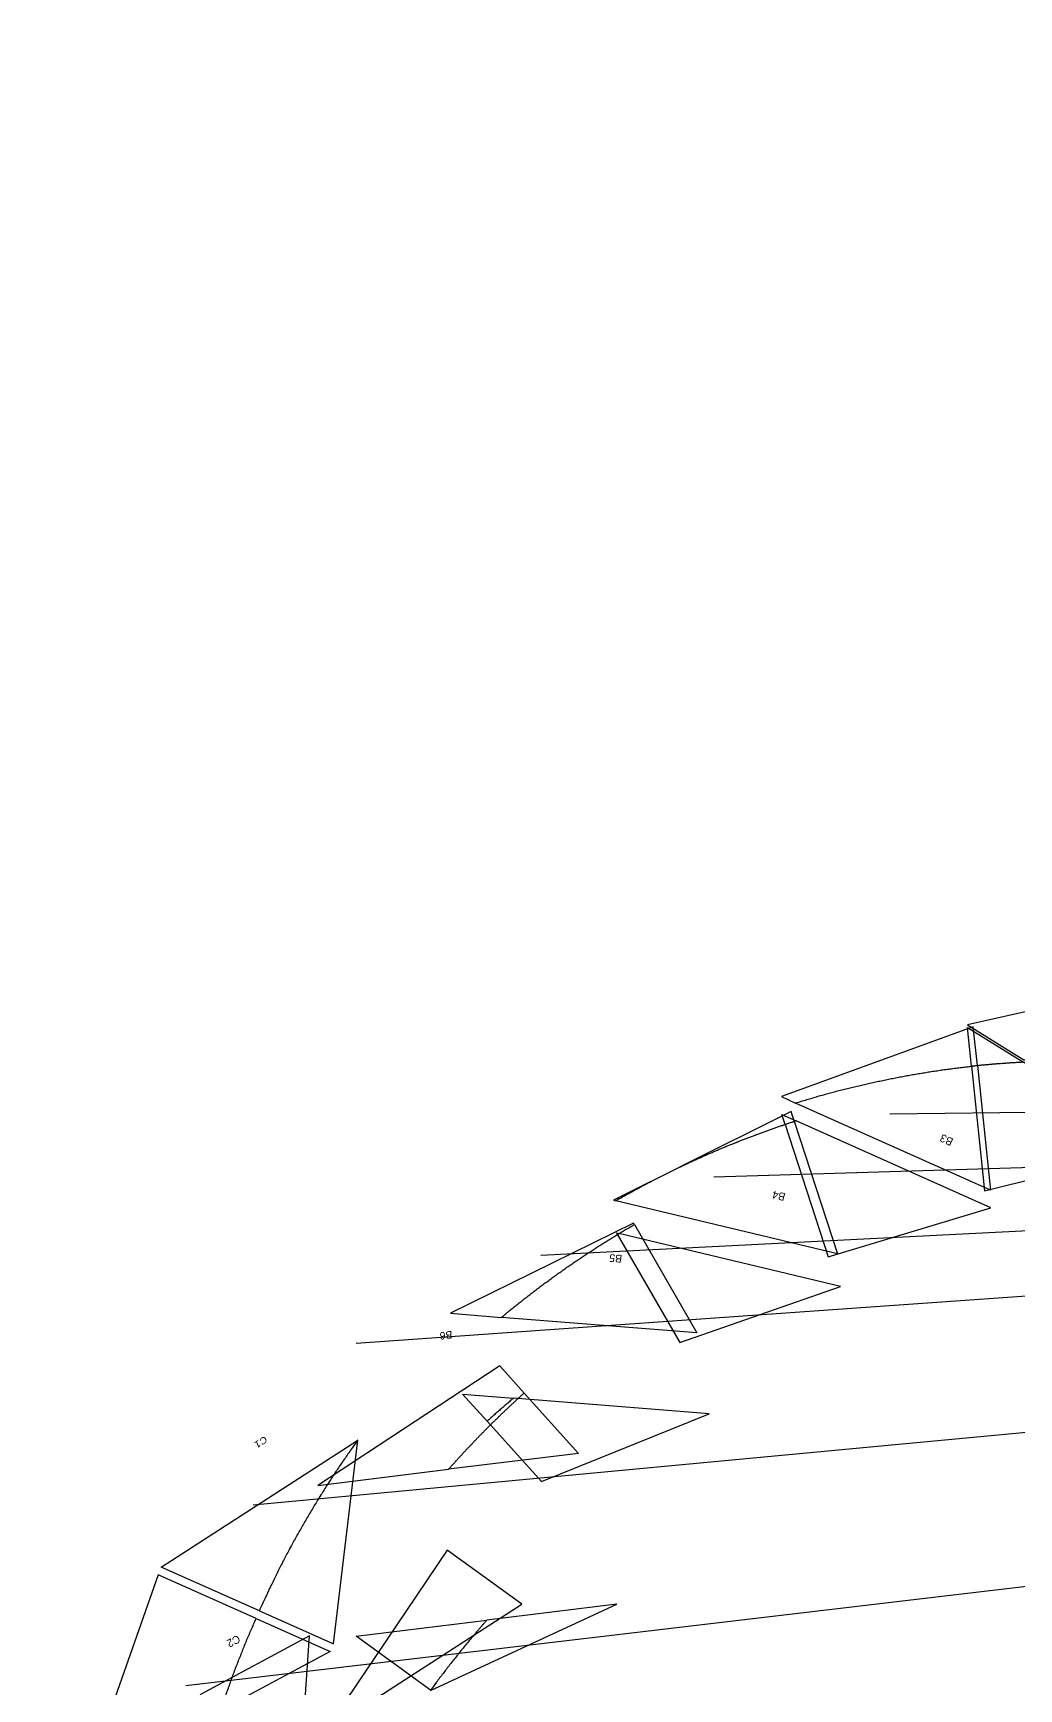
# Model space of a CAD drawing. Extents: x -8646 to 178477, y -34077 to 43180.
# Drawn here: x -8258 to -372, y 2362 to 15608 of the extents above; entities that cross this region are included whole.
import ezdxf

# ---------------------------------------------------------------- set-up
doc = ezdxf.new("R2010")
doc.units = 0
doc.header["$MEASUREMENT"] = 0
for name, color, linetype in [('08-connection.roosters', 7, 'CONTINUOUS'), ('08-text.roosters', 7, 'CONTINUOUS'), ('81_ROOSTERS_PLINE', 5, 'CONTINUOUS')]:
    doc.layers.add(name, color=color, linetype=linetype)

msp = doc.modelspace()

# ---------------------------------------------------------------- linework, layer by layer
at = {"layer": '08-connection.roosters'}
for p, q in [((-7037, 2388, 660), (174527, 23858)), ((-6498, 3834, 707), (174527, 20858)), ((-5673, 5127, 678), (174527, 17858)), ((-4196, 5833, 618), (174527, 14858)), ((-2813, 6458, 608), (174527, 11858)), ((-1404, 6963, 580), (174527, 8858))]:
    msp.add_line(p, q, dxfattribs=at)
at = {"layer": '81_ROOSTERS_PLINE', "extrusion": (-0.050592, 0.181894, -0.982016)}
msp.add_lwpolyline([(-2770, 6997), (-3025, 7655), (-1302, 7742), (-1661, 7345), (-1672, 7343), (-1683, 7340), (-1695, 7337), (-1706, 7335), (-1717, 7332), (-1729, 7329), (-1740, 7327), (-1751, 7324), (-1763, 7321), (-1774, 7318), (-1785, 7316), (-1796, 7313), (-1808, 7310), (-1819, 7307), (-1830, 7304), (-1842, 7301), (-1853, 7299), (-1864, 7296), (-1875, 7293), (-1887, 7290), (-1898, 7287), (-1909, 7284), (-1920, 7281), (-1932, 7278), (-1943, 7275), (-1954, 7272), (-1965, 7269), (-1976, 7265), (-1988, 7262), (-1999, 7259), (-2010, 7256), (-2021, 7253), (-2033, 7250), (-2045, 7246), (-2057, 7243), (-2069, 7239), (-2081, 7236), (-2092, 7232), (-2104, 7229), (-2116, 7225), (-2128, 7222), (-2140, 7218), (-2152, 7215), (-2164, 7211), (-2175, 7207), (-2187, 7204), (-2199, 7200), (-2211, 7197), (-2223, 7193), (-2234, 7189), (-2246, 7185), (-2258, 7182), (-2270, 7178), (-2282, 7174), (-2293, 7170), (-2305, 7166), (-2317, 7163), (-2329, 7159), (-2340, 7155), (-2352, 7151), (-2364, 7147), (-2375, 7143), (-2387, 7139), (-2399, 7135), (-2411, 7131), (-2422, 7127), (-2434, 7123), (-2446, 7119), (-2457, 7115), (-2469, 7111), (-2481, 7107), (-2492, 7102), (-2504, 7098), (-2516, 7094), (-2527, 7090), (-2539, 7086), (-2550, 7081), (-2562, 7077), (-2574, 7073), (-2585, 7069), (-2597, 7064), (-2608, 7060), (-2620, 7056), (-2632, 7051), (-2643, 7047), (-2655, 7042), (-2666, 7038), (-2678, 7034), (-2689, 7029), (-2701, 7025), (-2712, 7020), (-2724, 7016), (-2735, 7011), (-2747, 7006), (-2758, 7002), (-2770, 6997)], dxfattribs=at)
at = {"layer": '81_ROOSTERS_PLINE', "extrusion": (-0.102744, 0.184204, -0.977503)}
for points in [[(-2966, 6916), (-3088, 7210), (-1475, 7475), (-1549, 7373), (-1560, 7371), (-1572, 7368), (-1583, 7366), (-1595, 7363), (-1606, 7361), (-1617, 7358), (-1629, 7355), (-1640, 7353), (-1651, 7350), (-1663, 7348), (-1674, 7345), (-1685, 7342), (-1697, 7340), (-1708, 7337), (-1719, 7334), (-1731, 7332), (-1742, 7329), (-1753, 7326), (-1765, 7323), (-1776, 7321), (-1787, 7318), (-1799, 7315), (-1810, 7312), (-1821, 7309), (-1832, 7306), (-1844, 7303), (-1855, 7301), (-1866, 7298), (-1878, 7295), (-1889, 7292), (-1900, 7289), (-1911, 7286), (-1923, 7283), (-1934, 7280), (-1945, 7277), (-1956, 7273), (-1967, 7270), (-1979, 7267), (-1990, 7264), (-2001, 7261), (-2012, 7258), (-2024, 7255), (-2035, 7251), (-2046, 7248), (-2057, 7245), (-2068, 7242), (-2080, 7238), (-2091, 7235), (-2102, 7232), (-2113, 7229), (-2124, 7225), (-2135, 7222), (-2146, 7218), (-2158, 7215), (-2169, 7212), (-2180, 7208), (-2191, 7205), (-2202, 7201), (-2213, 7198), (-2224, 7194), (-2235, 7191), (-2247, 7187), (-2258, 7184), (-2269, 7180), (-2280, 7177), (-2291, 7173), (-2302, 7169), (-2313, 7166), (-2324, 7162), (-2335, 7158), (-2346, 7155), (-2357, 7151), (-2368, 7147), (-2379, 7144), (-2390, 7140), (-2401, 7136), (-2412, 7132), (-2423, 7128), (-2434, 7125), (-2445, 7121), (-2456, 7117), (-2467, 7113), (-2478, 7109), (-2489, 7105), (-2500, 7101), (-2511, 7097), (-2522, 7093), (-2533, 7089), (-2544, 7085), (-2555, 7081), (-2566, 7077), (-2577, 7073), (-2588, 7069), (-2599, 7065), (-2610, 7061), (-2620, 7057), (-2631, 7053), (-2642, 7049), (-2653, 7044), (-2664, 7040), (-2675, 7036), (-2686, 7032), (-2697, 7028), (-2707, 7023), (-2718, 7019), (-2729, 7015), (-2740, 7010), (-2751, 7006), (-2761, 7002), (-2772, 6997), (-2783, 6993), (-2794, 6989), (-2805, 6984), (-2815, 6980), (-2826, 6975), (-2837, 6971), (-2848, 6966), (-2858, 6962), (-2869, 6957), (-2880, 6953), (-2891, 6948), (-2901, 6944), (-2912, 6939), (-2923, 6935), (-2933, 6930), (-2944, 6925), (-2955, 6921), (-2966, 6916)], [(-1549, 7373), (-1560, 7371), (-1572, 7368), (-1583, 7366), (-1595, 7363), (-1606, 7361), (-1617, 7358), (-1629, 7355), (-1640, 7353), (-1651, 7350), (-1663, 7348), (-1674, 7345), (-1685, 7342), (-1697, 7340), (-1708, 7337), (-1719, 7334), (-1731, 7332), (-1742, 7329), (-1753, 7326), (-1765, 7323), (-1776, 7321), (-1787, 7318), (-1799, 7315), (-1810, 7312), (-1821, 7309), (-1832, 7306), (-1844, 7303), (-1855, 7301), (-1866, 7298), (-1878, 7295), (-1889, 7292), (-1900, 7289), (-1911, 7286), (-1923, 7283), (-1934, 7280), (-1945, 7277), (-1956, 7273), (-1967, 7270), (-1979, 7267), (-1990, 7264), (-2001, 7261), (-2012, 7258), (-2024, 7255), (-2035, 7251), (-2046, 7248), (-2057, 7245), (-2068, 7242), (-2080, 7238), (-2091, 7235), (-2102, 7232), (-2113, 7229), (-2124, 7225), (-2135, 7222), (-2146, 7218), (-2158, 7215), (-2169, 7212), (-2180, 7208), (-2191, 7205), (-2202, 7201), (-2213, 7198), (-2224, 7194), (-2235, 7191), (-2247, 7187), (-2258, 7184), (-2269, 7180), (-2280, 7177), (-2291, 7173), (-2302, 7169), (-2313, 7166), (-2324, 7162), (-2335, 7158), (-2346, 7155), (-2357, 7151), (-2368, 7147), (-2379, 7144), (-2390, 7140), (-2401, 7136), (-2412, 7132), (-2423, 7128), (-2434, 7125), (-2445, 7121), (-2456, 7117), (-2467, 7113), (-2478, 7109), (-2489, 7105), (-2500, 7101), (-2511, 7097), (-2522, 7093), (-2533, 7089), (-2544, 7085), (-2555, 7081), (-2566, 7077), (-2577, 7073), (-2588, 7069), (-2599, 7065), (-2610, 7061), (-2620, 7057), (-2631, 7053), (-2642, 7049), (-2653, 7044), (-2664, 7040), (-2675, 7036), (-2686, 7032), (-2697, 7028), (-2707, 7023), (-2718, 7019), (-2729, 7015), (-2740, 7010), (-2751, 7006), (-2761, 7002), (-2772, 6997), (-2783, 6993), (-2794, 6989), (-2805, 6984), (-2815, 6980), (-2826, 6975), (-2837, 6971), (-2848, 6966), (-2858, 6962), (-2869, 6957), (-2880, 6953), (-2891, 6948), (-2901, 6944), (-2912, 6939), (-2923, 6935), (-2933, 6930), (-2944, 6925), (-2955, 6921), (-2966, 6916), (-2572, 5974), (-1549, 7373)]]:
    msp.add_lwpolyline(points, dxfattribs=at)
at = {"layer": '81_ROOSTERS_PLINE', "color": 5, "extrusion": (0.044759, -0.190913, 0.980586)}
msp.add_lwpolyline([(945, 7465), (984, 7782), (1358, 7400), (1351, 7401), (1345, 7403), (1339, 7404), (1332, 7405), (1326, 7406), (1319, 7407), (1313, 7408), (1306, 7410), (1300, 7411), (1293, 7412), (1287, 7413), (1281, 7414), (1274, 7415), (1268, 7416), (1261, 7418), (1255, 7419), (1248, 7420), (1242, 7421), (1236, 7422), (1229, 7423), (1223, 7424), (1216, 7425), (1210, 7426), (1203, 7427), (1197, 7428), (1190, 7429), (1184, 7430), (1177, 7432), (1171, 7433), (1165, 7434), (1158, 7435), (1152, 7436), (1145, 7437), (1139, 7438), (1132, 7439), (1126, 7440), (1119, 7441), (1113, 7442), (1106, 7443), (1100, 7444), (1094, 7445), (1087, 7446), (1081, 7446), (1074, 7447), (1068, 7448), (1061, 7449), (1055, 7450), (1048, 7451), (1042, 7452), (1035, 7453), (1029, 7454), (1022, 7455), (1016, 7456), (1009, 7457), (1003, 7458), (996, 7458), (990, 7459), (984, 7460), (977, 7461), (971, 7462), (964, 7463), (958, 7464), (951, 7464), (945, 7465)], dxfattribs=at)
at = {"layer": '81_ROOSTERS_PLINE', "color": 5, "extrusion": (-0.044759, 0.190913, -0.980586)}
msp.add_lwpolyline([(-1358, 7400), (-1351, 7401), (-1345, 7403), (-1339, 7404), (-1332, 7405), (-1326, 7406), (-1319, 7407), (-1313, 7408), (-1306, 7410), (-1300, 7411), (-1293, 7412), (-1287, 7413), (-1281, 7414), (-1274, 7415), (-1268, 7416), (-1261, 7418), (-1255, 7419), (-1248, 7420), (-1242, 7421), (-1236, 7422), (-1229, 7423), (-1223, 7424), (-1216, 7425), (-1210, 7426), (-1203, 7427), (-1197, 7428), (-1190, 7429), (-1184, 7430), (-1177, 7432), (-1171, 7433), (-1165, 7434), (-1158, 7435), (-1152, 7436), (-1145, 7437), (-1139, 7438), (-1132, 7439), (-1126, 7440), (-1119, 7441), (-1113, 7442), (-1106, 7443), (-1100, 7444), (-1094, 7445), (-1087, 7446), (-1081, 7446), (-1074, 7447), (-1068, 7448), (-1061, 7449), (-1055, 7450), (-1048, 7451), (-1042, 7452), (-1035, 7453), (-1029, 7454), (-1022, 7455), (-1016, 7456), (-1009, 7457), (-1003, 7458), (-996, 7458), (-990, 7459), (-984, 7460), (-977, 7461), (-971, 7462), (-964, 7463), (-958, 7464), (-951, 7464), (-945, 7465), (-819, 6452), (-2266, 6473), (-1358, 7400)], dxfattribs=at)
at = {"layer": '81_ROOSTERS_PLINE', "extrusion": (-0.134686, 0.224757, -0.965062)}
for points in [[(-713, 7453), (-721, 7452), (-728, 7451), (-736, 7451), (-744, 7450), (-751, 7449), (-759, 7448), (-767, 7447), (-774, 7447), (-782, 7446), (-790, 7445), (-797, 7444), (-805, 7443), (-813, 7442), (-820, 7442), (-828, 7441), (-836, 7440), (-844, 7439), (-851, 7438), (-859, 7437), (-867, 7436), (-874, 7435), (-882, 7434), (-890, 7433), (-897, 7432), (-905, 7431), (-913, 7430), (-920, 7430), (-928, 7429), (-936, 7428), (-943, 7427), (-951, 7426), (-959, 7425), (-966, 7424), (-974, 7422), (-982, 7421), (-989, 7420), (-997, 7419), (-1005, 7418), (-1012, 7417), (-1020, 7416), (-1028, 7415), (-1035, 7414), (-1043, 7413), (-1051, 7412), (-1058, 7411), (-1066, 7410), (-1073, 7408), (-1081, 7407), (-1089, 7406), (-1096, 7405), (-1104, 7404), (-1112, 7403), (-1119, 7401), (-1127, 7400), (-1135, 7399), (-1142, 7398), (-1150, 7397), (-1157, 7395), (-1165, 7394), (-1173, 7393), (-1180, 7392), (-1188, 7390), (-1195, 7389), (-1203, 7388), (-1211, 7387), (-1218, 7385), (-1226, 7384), (-1234, 7383), (-1241, 7381), (-1249, 7380), (-1256, 7379), (-1264, 7377), (-1272, 7376), (-1279, 7375), (-1287, 7373), (-1295, 7372), (-1302, 7371), (-1310, 7369), (-1317, 7368), (-1325, 7366), (-1333, 7365), (-1340, 7364), (-1348, 7362), (-1355, 7361), (-1363, 7359), (-1371, 7358), (-1378, 7356), (-1386, 7355), (-1393, 7353), (-1401, 7352), (-1408, 7350), (-1416, 7349), (-1424, 7347), (-1431, 7346), (-1439, 7344), (-1446, 7343), (-1454, 7341), (-1462, 7340), (-1469, 7338), (-1477, 7337), (-1484, 7335), (-1492, 7334), (-1499, 7332), (-1507, 7330), (-1515, 7329), (-1522, 7327), (-1530, 7326), (-1537, 7324), (-1545, 7322), (-1552, 7321), (-1560, 7319), (-1567, 7317), (-1575, 7316), (-1583, 7314), (-1590, 7312), (-1598, 7311), (-1605, 7309), (-1613, 7307), (-1620, 7305), (-1628, 7304), (-1635, 7302), (-1643, 7300), (-1650, 7299), (-1658, 7297), (-1665, 7295), (-1673, 7293), (-1681, 7291), (-1688, 7290), (-1439, 6165), (-136, 7487), (-140, 7487), (-150, 7486), (-160, 7486), (-169, 7486), (-179, 7486), (-188, 7485), (-198, 7485), (-207, 7485), (-217, 7485), (-226, 7484), (-236, 7484), (-245, 7484), (-255, 7483), (-265, 7483), (-274, 7483), (-284, 7482), (-293, 7482), (-303, 7482), (-312, 7481), (-322, 7481), (-331, 7480), (-341, 7480), (-350, 7479), (-360, 7479), (-369, 7479), (-379, 7478), (-388, 7478), (-398, 7477), (-408, 7477), (-417, 7476), (-427, 7475), (-436, 7475), (-446, 7474), (-455, 7474), (-713, 7453)], [(-1688, 7290), (-1706, 7373), (-713, 7453), (-721, 7452), (-728, 7451), (-736, 7451), (-744, 7450), (-751, 7449), (-759, 7448), (-767, 7447), (-774, 7447), (-782, 7446), (-790, 7445), (-797, 7444), (-805, 7443), (-813, 7442), (-820, 7442), (-828, 7441), (-836, 7440), (-844, 7439), (-851, 7438), (-859, 7437), (-867, 7436), (-874, 7435), (-882, 7434), (-890, 7433), (-897, 7432), (-905, 7431), (-913, 7430), (-920, 7430), (-928, 7429), (-936, 7428), (-943, 7427), (-951, 7426), (-959, 7425), (-966, 7424), (-974, 7422), (-982, 7421), (-989, 7420), (-997, 7419), (-1005, 7418), (-1012, 7417), (-1020, 7416), (-1028, 7415), (-1035, 7414), (-1043, 7413), (-1051, 7412), (-1058, 7411), (-1066, 7410), (-1073, 7408), (-1081, 7407), (-1089, 7406), (-1096, 7405), (-1104, 7404), (-1112, 7403), (-1119, 7401), (-1127, 7400), (-1135, 7399), (-1142, 7398), (-1150, 7397), (-1157, 7395), (-1165, 7394), (-1173, 7393), (-1180, 7392), (-1188, 7390), (-1195, 7389), (-1203, 7388), (-1211, 7387), (-1218, 7385), (-1226, 7384), (-1234, 7383), (-1241, 7381), (-1249, 7380), (-1256, 7379), (-1264, 7377), (-1272, 7376), (-1279, 7375), (-1287, 7373), (-1295, 7372), (-1302, 7371), (-1310, 7369), (-1317, 7368), (-1325, 7366), (-1333, 7365), (-1340, 7364), (-1348, 7362), (-1355, 7361), (-1363, 7359), (-1371, 7358), (-1378, 7356), (-1386, 7355), (-1393, 7353), (-1401, 7352), (-1408, 7350), (-1416, 7349), (-1424, 7347), (-1431, 7346), (-1439, 7344), (-1446, 7343), (-1454, 7341), (-1462, 7340), (-1469, 7338), (-1477, 7337), (-1484, 7335), (-1492, 7334), (-1499, 7332), (-1507, 7330), (-1515, 7329), (-1522, 7327), (-1530, 7326), (-1537, 7324), (-1545, 7322), (-1552, 7321), (-1560, 7319), (-1567, 7317), (-1575, 7316), (-1583, 7314), (-1590, 7312), (-1598, 7311), (-1605, 7309), (-1613, 7307), (-1620, 7305), (-1628, 7304), (-1635, 7302), (-1643, 7300), (-1650, 7299), (-1658, 7297), (-1665, 7295), (-1673, 7293), (-1681, 7291), (-1688, 7290)], [(-455, 7474), (-123, 7500), (-136, 7487), (-140, 7487), (-150, 7486), (-160, 7486), (-169, 7486), (-179, 7486), (-188, 7485), (-198, 7485), (-207, 7485), (-217, 7485), (-226, 7484), (-236, 7484), (-245, 7484), (-255, 7483), (-265, 7483), (-274, 7483), (-284, 7482), (-293, 7482), (-303, 7482), (-312, 7481), (-322, 7481), (-331, 7480), (-341, 7480), (-350, 7479), (-360, 7479), (-369, 7479), (-379, 7478), (-388, 7478), (-398, 7477), (-408, 7477), (-417, 7476), (-427, 7475), (-436, 7475), (-446, 7474), (-455, 7474)]]:
    msp.add_lwpolyline(points, dxfattribs=at)
at = {"layer": '81_ROOSTERS_PLINE', "color": 5, "extrusion": (-0.073522, 0.245089, -0.966709)}
msp.add_lwpolyline([(171, 7480), (173, 7566), (79, 7482), (91, 7482), (102, 7482), (114, 7481), (125, 7481), (137, 7481), (148, 7481), (160, 7481), (171, 7480)], dxfattribs=at)
at = {"layer": '81_ROOSTERS_PLINE', "color": 5, "extrusion": (0.073522, -0.245089, 0.966709)}
msp.add_lwpolyline([(-79, 7482), (-91, 7482), (-102, 7482), (-114, 7481), (-125, 7481), (-137, 7481), (-148, 7481), (-160, 7481), (-171, 7480), (-146, 6329), (1214, 6329), (-79, 7482)], dxfattribs=at)
at = {"layer": '81_ROOSTERS_PLINE', "extrusion": (-0.189618, 0.266826, -0.944907)}
msp.add_lwpolyline([(-710, 7356), (-711, 7370), (901, 7645), (587, 7367), (577, 7368), (567, 7369), (557, 7370), (547, 7370), (537, 7371), (527, 7372), (517, 7373), (506, 7373), (496, 7374), (486, 7375), (476, 7375), (466, 7376), (456, 7377), (446, 7377), (436, 7378), (425, 7379), (415, 7379), (405, 7380), (395, 7380), (385, 7381), (375, 7381), (365, 7382), (354, 7383), (344, 7383), (334, 7383), (324, 7384), (314, 7384), (304, 7385), (294, 7385), (284, 7386), (273, 7386), (263, 7386), (253, 7387), (243, 7387), (233, 7388), (223, 7388), (213, 7388), (202, 7388), (192, 7389), (182, 7389), (172, 7389), (162, 7389), (152, 7390), (142, 7390), (131, 7390), (121, 7390), (111, 7390), (101, 7391), (91, 7391), (81, 7391), (70, 7391), (60, 7391), (50, 7391), (40, 7391), (30, 7391), (20, 7391), (10, 7391), (-1, 7391), (-11, 7391), (-21, 7391), (-31, 7391), (-41, 7391), (-51, 7391), (-61, 7391), (-72, 7391), (-82, 7391), (-92, 7391), (-102, 7391), (-112, 7390), (-122, 7390), (-132, 7390), (-143, 7390), (-153, 7390), (-163, 7389), (-173, 7389), (-183, 7389), (-193, 7389), (-203, 7388), (-214, 7388), (-224, 7388), (-234, 7387), (-244, 7387), (-254, 7387), (-264, 7386), (-274, 7386), (-285, 7386), (-295, 7385), (-305, 7385), (-315, 7384), (-325, 7384), (-335, 7383), (-345, 7383), (-356, 7382), (-366, 7382), (-376, 7381), (-386, 7381), (-396, 7380), (-406, 7380), (-416, 7379), (-427, 7379), (-437, 7378), (-447, 7377), (-457, 7377), (-467, 7376), (-477, 7375), (-487, 7375), (-497, 7374), (-508, 7373), (-518, 7373), (-528, 7372), (-538, 7371), (-548, 7370), (-558, 7369), (-568, 7369), (-578, 7368), (-588, 7367), (-599, 7366), (-609, 7365), (-619, 7364), (-629, 7364), (-639, 7363), (-649, 7362), (-659, 7361), (-669, 7360), (-679, 7359), (-690, 7358), (-700, 7357), (-710, 7356)], dxfattribs=at)
at = {"layer": '81_ROOSTERS_PLINE', "extrusion": (0.189618, -0.266826, 0.944907)}
msp.add_lwpolyline([(-587, 7367), (-577, 7368), (-567, 7369), (-557, 7370), (-547, 7370), (-537, 7371), (-527, 7372), (-517, 7373), (-506, 7373), (-496, 7374), (-486, 7375), (-476, 7375), (-466, 7376), (-456, 7377), (-446, 7377), (-436, 7378), (-425, 7379), (-415, 7379), (-405, 7380), (-395, 7380), (-385, 7381), (-375, 7381), (-365, 7382), (-354, 7383), (-344, 7383), (-334, 7383), (-324, 7384), (-314, 7384), (-304, 7385), (-294, 7385), (-284, 7386), (-273, 7386), (-263, 7386), (-253, 7387), (-243, 7387), (-233, 7388), (-223, 7388), (-213, 7388), (-202, 7388), (-192, 7389), (-182, 7389), (-172, 7389), (-162, 7389), (-152, 7390), (-142, 7390), (-131, 7390), (-121, 7390), (-111, 7390), (-101, 7391), (-91, 7391), (-81, 7391), (-70, 7391), (-60, 7391), (-50, 7391), (-40, 7391), (-30, 7391), (-20, 7391), (-10, 7391), (1, 7391), (11, 7391), (21, 7391), (31, 7391), (41, 7391), (51, 7391), (61, 7391), (72, 7391), (82, 7391), (92, 7391), (102, 7391), (112, 7390), (122, 7390), (132, 7390), (143, 7390), (153, 7390), (163, 7389), (173, 7389), (183, 7389), (193, 7389), (203, 7388), (214, 7388), (224, 7388), (234, 7387), (244, 7387), (254, 7387), (264, 7386), (274, 7386), (285, 7386), (295, 7385), (305, 7385), (315, 7384), (325, 7384), (335, 7383), (345, 7383), (356, 7382), (366, 7382), (376, 7381), (386, 7381), (396, 7380), (406, 7380), (416, 7379), (427, 7379), (437, 7378), (447, 7377), (457, 7377), (467, 7376), (477, 7375), (487, 7375), (497, 7374), (508, 7373), (518, 7373), (528, 7372), (538, 7371), (548, 7370), (558, 7369), (568, 7369), (578, 7368), (588, 7367), (599, 7366), (609, 7365), (619, 7364), (629, 7364), (639, 7363), (649, 7362), (659, 7361), (669, 7360), (679, 7359), (690, 7358), (700, 7357), (710, 7356), (615, 6301), (-587, 7367)], dxfattribs=at)
at = {"layer": '81_ROOSTERS_PLINE', "color": 5, "extrusion": (0.109453, -0.312576, 0.943566)}
for points in [[(-1401, 7257), (-1403, 7270), (-1387, 7259), (-1394, 7258), (-1401, 7257)], [(-1387, 7259), (-1394, 7258), (-1401, 7257), (-1215, 6214), (146, 6214), (-1387, 7259)]]:
    msp.add_lwpolyline(points, dxfattribs=at)
at = {"layer": '81_ROOSTERS_PLINE', "extrusion": (-0.275567, 0.336647, -0.900406)}
msp.add_lwpolyline([(356, 7110), (369, 7434), (2101, 7635), (1210, 7011), (1204, 7012), (1197, 7013), (1190, 7014), (1184, 7015), (1177, 7017), (1171, 7018), (1164, 7019), (1157, 7020), (1151, 7021), (1144, 7022), (1137, 7023), (1131, 7025), (1124, 7026), (1118, 7027), (1111, 7028), (1104, 7029), (1098, 7030), (1091, 7031), (1084, 7032), (1078, 7033), (1071, 7034), (1064, 7035), (1058, 7036), (1051, 7037), (1045, 7038), (1038, 7040), (1031, 7041), (1025, 7042), (1018, 7043), (1011, 7044), (1005, 7045), (998, 7046), (991, 7047), (985, 7048), (978, 7048), (971, 7049), (965, 7050), (958, 7051), (951, 7052), (945, 7053), (938, 7054), (931, 7055), (925, 7056), (918, 7057), (911, 7058), (905, 7059), (898, 7060), (891, 7061), (885, 7061), (878, 7062), (871, 7063), (865, 7064), (858, 7065), (851, 7066), (845, 7067), (838, 7067), (831, 7068), (825, 7069), (818, 7070), (811, 7071), (805, 7071), (798, 7072), (791, 7073), (785, 7074), (778, 7075), (771, 7075), (765, 7076), (758, 7077), (751, 7078), (744, 7078), (738, 7079), (731, 7080), (724, 7080), (718, 7081), (711, 7082), (704, 7083), (698, 7083), (691, 7084), (684, 7085), (678, 7085), (671, 7086), (664, 7087), (658, 7087), (651, 7088), (644, 7089), (637, 7089), (631, 7090), (624, 7090), (617, 7091), (611, 7092), (604, 7092), (597, 7093), (591, 7093), (584, 7094), (577, 7095), (570, 7095), (564, 7096), (557, 7096), (550, 7097), (544, 7097), (537, 7098), (530, 7098), (524, 7099), (517, 7100), (510, 7100), (503, 7101), (497, 7101), (490, 7102), (483, 7102), (477, 7102), (470, 7103), (463, 7103), (456, 7104), (450, 7104), (443, 7105), (436, 7105), (430, 7106), (423, 7106), (416, 7106), (409, 7107), (403, 7107), (396, 7108), (389, 7108), (383, 7108), (376, 7109), (369, 7109), (362, 7110), (356, 7110)], dxfattribs=at)
at = {"layer": '81_ROOSTERS_PLINE', "color": 5, "extrusion": (0.16404, -0.429148, 0.888213)}
msp.add_lwpolyline([(-2714, 6595), (-2819, 6902), (-2449, 6704), (-2457, 6700), (-2466, 6697), (-2474, 6694), (-2482, 6691), (-2491, 6687), (-2499, 6684), (-2507, 6681), (-2516, 6678), (-2524, 6674), (-2532, 6671), (-2540, 6668), (-2549, 6664), (-2557, 6661), (-2565, 6658), (-2574, 6654), (-2582, 6651), (-2590, 6647), (-2598, 6644), (-2607, 6641), (-2615, 6637), (-2623, 6634), (-2631, 6630), (-2640, 6627), (-2648, 6623), (-2656, 6620), (-2664, 6616), (-2673, 6613), (-2681, 6609), (-2689, 6606), (-2697, 6602), (-2705, 6599), (-2714, 6595)], dxfattribs=at)
at = {"layer": '81_ROOSTERS_PLINE', "color": 5, "extrusion": (-0.16404, 0.429148, -0.888213)}
msp.add_lwpolyline([(2449, 6704), (2457, 6700), (2466, 6697), (2474, 6694), (2482, 6691), (2491, 6687), (2499, 6684), (2507, 6681), (2516, 6678), (2524, 6674), (2532, 6671), (2540, 6668), (2549, 6664), (2557, 6661), (2565, 6658), (2574, 6654), (2582, 6651), (2590, 6647), (2598, 6644), (2607, 6641), (2615, 6637), (2623, 6634), (2631, 6630), (2640, 6627), (2648, 6623), (2656, 6620), (2664, 6616), (2673, 6613), (2681, 6609), (2689, 6606), (2697, 6602), (2705, 6599), (2714, 6595), (2480, 5913), (1032, 5944), (2449, 6704)], dxfattribs=at)
at = {"layer": '81_ROOSTERS_PLINE', "extrusion": (0.275567, -0.336647, 0.900406)}
msp.add_lwpolyline([(-1210, 7011), (-1204, 7012), (-1197, 7013), (-1190, 7014), (-1184, 7015), (-1177, 7017), (-1171, 7018), (-1164, 7019), (-1157, 7020), (-1151, 7021), (-1144, 7022), (-1137, 7023), (-1131, 7025), (-1124, 7026), (-1118, 7027), (-1111, 7028), (-1104, 7029), (-1098, 7030), (-1091, 7031), (-1084, 7032), (-1078, 7033), (-1071, 7034), (-1064, 7035), (-1058, 7036), (-1051, 7037), (-1045, 7038), (-1038, 7040), (-1031, 7041), (-1025, 7042), (-1018, 7043), (-1011, 7044), (-1005, 7045), (-998, 7046), (-991, 7047), (-985, 7048), (-978, 7048), (-971, 7049), (-965, 7050), (-958, 7051), (-951, 7052), (-945, 7053), (-938, 7054), (-931, 7055), (-925, 7056), (-918, 7057), (-911, 7058), (-905, 7059), (-898, 7060), (-891, 7061), (-885, 7061), (-878, 7062), (-871, 7063), (-865, 7064), (-858, 7065), (-851, 7066), (-845, 7067), (-838, 7067), (-831, 7068), (-825, 7069), (-818, 7070), (-811, 7071), (-805, 7071), (-798, 7072), (-791, 7073), (-785, 7074), (-778, 7075), (-771, 7075), (-765, 7076), (-758, 7077), (-751, 7078), (-744, 7078), (-738, 7079), (-731, 7080), (-724, 7080), (-718, 7081), (-711, 7082), (-704, 7083), (-698, 7083), (-691, 7084), (-684, 7085), (-678, 7085), (-671, 7086), (-664, 7087), (-658, 7087), (-651, 7088), (-644, 7089), (-637, 7089), (-631, 7090), (-624, 7090), (-617, 7091), (-611, 7092), (-604, 7092), (-597, 7093), (-591, 7093), (-584, 7094), (-577, 7095), (-570, 7095), (-564, 7096), (-557, 7096), (-550, 7097), (-544, 7097), (-537, 7098), (-530, 7098), (-524, 7099), (-517, 7100), (-510, 7100), (-503, 7101), (-497, 7101), (-490, 7102), (-483, 7102), (-477, 7102), (-470, 7103), (-463, 7103), (-456, 7104), (-450, 7104), (-443, 7105), (-436, 7105), (-430, 7106), (-423, 7106), (-416, 7106), (-409, 7107), (-403, 7107), (-396, 7108), (-389, 7108), (-383, 7108), (-376, 7109), (-369, 7109), (-362, 7110), (-356, 7110), (-325, 6390), (-1210, 7011)], dxfattribs=at)
at = {"layer": '81_ROOSTERS_PLINE', "color": 5, "extrusion": (0.27277, -0.554408, 0.786275)}
for points in [[(-2867, 5922), (-2872, 5919), (-2877, 5916), (-2883, 5914), (-2888, 5911), (-2893, 5908), (-2898, 5905), (-2904, 5902), (-2909, 5900), (-2914, 5897), (-2919, 5894), (-2925, 5891), (-2930, 5889), (-2935, 5886), (-2940, 5883), (-2945, 5880), (-2951, 5877), (-2956, 5874), (-2961, 5872), (-2971, 5866), (-2982, 5860), (-2992, 5855), (-3003, 5849), (-3013, 5843), (-3023, 5837), (-3034, 5832), (-3044, 5826), (-3054, 5820), (-3065, 5814), (-3075, 5808), (-3085, 5802), (-3096, 5797), (-3106, 5791), (-3116, 5785), (-3127, 5779), (-3137, 5773), (-3147, 5767), (-3157, 5761), (-3168, 5755), (-3178, 5749), (-3188, 5743), (-3198, 5737), (-3208, 5731), (-3218, 5725), (-3229, 5718), (-3239, 5712), (-3249, 5706), (-3259, 5700), (-3269, 5694), (-3279, 5688), (-3289, 5681), (-3299, 5675), (-3310, 5669), (-3320, 5663), (-3330, 5656), (-3340, 5650), (-3350, 5644), (-3360, 5637), (-3370, 5631), (-3380, 5625), (-3390, 5618), (-3400, 5612), (-3410, 5606), (-3420, 5599), (-3430, 5593), (-3440, 5586), (-3450, 5580), (-3459, 5573), (-3469, 5567), (-3479, 5560), (-3489, 5554), (-3499, 5547), (-3509, 5540), (-3519, 5534), (-3519, 5533), (-1878, 5485), (-2867, 5922)], [(-3519, 5534), (-3862, 6362), (-2867, 5922), (-2872, 5919), (-2877, 5916), (-2883, 5914), (-2888, 5911), (-2893, 5908), (-2898, 5905), (-2904, 5902), (-2909, 5900), (-2914, 5897), (-2919, 5894), (-2925, 5891), (-2930, 5889), (-2935, 5886), (-2940, 5883), (-2945, 5880), (-2951, 5877), (-2956, 5874), (-2961, 5872), (-2971, 5866), (-2982, 5860), (-2992, 5855), (-3003, 5849), (-3013, 5843), (-3023, 5837), (-3034, 5832), (-3044, 5826), (-3054, 5820), (-3065, 5814), (-3075, 5808), (-3085, 5802), (-3096, 5797), (-3106, 5791), (-3116, 5785), (-3127, 5779), (-3137, 5773), (-3147, 5767), (-3157, 5761), (-3168, 5755), (-3178, 5749), (-3188, 5743), (-3198, 5737), (-3208, 5731), (-3218, 5725), (-3229, 5718), (-3239, 5712), (-3249, 5706), (-3259, 5700), (-3269, 5694), (-3279, 5688), (-3289, 5681), (-3299, 5675), (-3310, 5669), (-3320, 5663), (-3330, 5656), (-3340, 5650), (-3350, 5644), (-3360, 5637), (-3370, 5631), (-3380, 5625), (-3390, 5618), (-3400, 5612), (-3410, 5606), (-3420, 5599), (-3430, 5593), (-3440, 5586), (-3450, 5580), (-3459, 5573), (-3469, 5567), (-3479, 5560), (-3489, 5554), (-3499, 5547), (-3509, 5540), (-3519, 5534)]]:
    msp.add_lwpolyline(points, dxfattribs=at)
at = {"layer": '81_ROOSTERS_PLINE', "extrusion": (-0.447207, 0.355223, -0.820867)}
msp.add_lwpolyline([(325, 6452), (356, 7348), (2099, 7182), (325, 6452), (325, 6452)], dxfattribs=at)
at = {"layer": '81_ROOSTERS_PLINE', "color": 5, "extrusion": (0.287416, -0.052239, 0.95638)}
msp.add_lwpolyline([(1786, 7192), (1989, 8065), (3269, 6637), (3269, 6637), (3269, 6637), (3269, 6637), (3269, 6637), (3269, 6637), (3269, 6637), (3269, 6637), (3269, 6637), (3269, 6637), (3269, 6637), (3269, 6637), (3269, 6637), (3269, 6637), (3269, 6637), (3269, 6637), (3269, 6637), (3269, 6637), (3269, 6637), (3269, 6637), (3269, 6637), (3269, 6637), (3269, 6637), (3269, 6637), (3269, 6637), (3269, 6637), (3269, 6637), (3269, 6637), (3269, 6637), (3269, 6637), (3269, 6637), (3269, 6637), (3269, 6637), (3269, 6637), (3269, 6637), (3269, 6637), (3269, 6637), (3269, 6637), (3269, 6637), (3269, 6637), (3269, 6637), (3269, 6637), (3269, 6637), (3269, 6637), (3269, 6637), (3269, 6637), (3269, 6637), (3269, 6637), (3269, 6637), (3269, 6637), (3269, 6637), (3269, 6637), (3269, 6637), (3269, 6637), (3269, 6637), (3269, 6637), (3269, 6637), (3269, 6637), (3269, 6637), (3269, 6637), (3269, 6637), (3269, 6637), (3269, 6637), (3269, 6637), (3269, 6637), (3269, 6637), (3269, 6637), (3269, 6637), (3269, 6637), (3269, 6637), (3269, 6637), (3269, 6637), (3269, 6637), (3269, 6637), (3269, 6637), (3269, 6637), (3269, 6637), (3269, 6637), (3269, 6637), (3269, 6637), (3269, 6637), (3269, 6637), (3269, 6637), (3269, 6637), (3269, 6637), (3269, 6637), (3269, 6637), (3269, 6637), (3270, 6637), (3270, 6637), (3270, 6637), (3270, 6637), (3270, 6637), (3270, 6637), (3270, 6637), (3270, 6637), (3270, 6637), (3270, 6637), (3270, 6637), (3270, 6637), (3270, 6637), (3270, 6637), (3270, 6637), (3270, 6637), (3270, 6637), (3270, 6637), (3270, 6637), (3270, 6637), (3270, 6637), (3270, 6637), (3270, 6637), (3270, 6636), (3270, 6636), (3270, 6636), (3270, 6636), (3270, 6636), (3270, 6636), (3270, 6636), (3270, 6636), (3270, 6636), (3270, 6636), (3270, 6636), (3270, 6636), (3270, 6636), (3270, 6637), (3270, 6637), (3269, 6637), (3269, 6637), (3269, 6637), (3269, 6637), (3269, 6637), (3269, 6637), (3269, 6637), (3269, 6637), (3269, 6637), (3269, 6637), (3269, 6637), (3268, 6637), (3268, 6637), (3268, 6637), (3268, 6637), (3268, 6638), (3268, 6638), (3267, 6638), (3267, 6638), (3267, 6638), (3267, 6638), (3267, 6638), (3267, 6638), (3266, 6638), (3266, 6639), (3266, 6639), (3266, 6639), (3266, 6639), (3265, 6639), (3265, 6639), (3265, 6639), (3265, 6639), (3265, 6639), (3264, 6639), (3264, 6640), (3264, 6640), (3264, 6640), (3264, 6640), (3264, 6640), (3263, 6640), (3263, 6640), (3263, 6640), (3263, 6640), (3263, 6640), (3262, 6640), (3262, 6641), (3262, 6641), (3262, 6641), (3262, 6641), (3261, 6641), (3261, 6641), (3261, 6641), (3260, 6642), (3260, 6642), (3260, 6642), (3258, 6643), (3247, 6648), (3236, 6654), (3225, 6659), (3214, 6665), (3203, 6670), (3192, 6676), (3180, 6681), (3169, 6686), (3158, 6692), (3147, 6697), (3136, 6703), (3125, 6708), (3113, 6713), (3102, 6719), (3091, 6724), (3080, 6729), (3068, 6734), (3057, 6740), (3046, 6745), (3035, 6750), (3023, 6755), (3012, 6760), (3001, 6765), (2990, 6771), (2978, 6776), (2967, 6781), (2956, 6786), (2944, 6791), (2933, 6796), (2922, 6801), (2910, 6806), (2899, 6811), (2887, 6816), (2876, 6821), (2865, 6825), (2853, 6830), (2842, 6835), (2831, 6840), (2819, 6845), (2808, 6850), (2796, 6854), (2785, 6859), (2773, 6864), (2762, 6869), (2750, 6873), (2739, 6878), (2727, 6883), (2716, 6887), (2704, 6892), (2693, 6897), (2681, 6901), (2670, 6906), (2658, 6910), (2647, 6915), (2635, 6919), (2624, 6924), (2612, 6928), (2601, 6933), (2589, 6937), (2577, 6942), (2566, 6946), (2554, 6951), (2543, 6955), (2531, 6959), (2519, 6964), (2508, 6968), (2496, 6972), (2484, 6976), (2473, 6981), (2461, 6985), (2449, 6989), (2438, 6993), (2426, 6997), (2414, 7001), (2403, 7006), (2391, 7010), (2379, 7014), (2368, 7018), (2356, 7022), (2344, 7026), (2332, 7030), (2321, 7034), (2309, 7038), (2297, 7042), (2285, 7046), (2274, 7050), (2262, 7054), (2250, 7057), (2238, 7061), (2226, 7065), (2215, 7069), (2203, 7073), (2191, 7076), (2179, 7080), (2167, 7084), (2155, 7088), (2144, 7091), (2132, 7095), (2120, 7099), (2108, 7102), (2096, 7106), (2084, 7109), (2072, 7113), (2061, 7116), (2049, 7120), (2037, 7123), (2025, 7127), (2013, 7130), (2001, 7134), (1989, 7137), (1977, 7141), (1965, 7144), (1953, 7147), (1941, 7151), (1929, 7154), (1917, 7157), (1906, 7161), (1894, 7164), (1882, 7167), (1870, 7170), (1858, 7174), (1846, 7177), (1834, 7180), (1822, 7183), (1810, 7186), (1798, 7189), (1786, 7192)], dxfattribs=at)
at = {"layer": '81_ROOSTERS_PLINE', "color": 5, "extrusion": (-0.287416, 0.052239, -0.95638)}
msp.add_lwpolyline([(-3270, 6636), (-3270, 6636), (-3270, 6636), (-3270, 6637), (-3270, 6637), (-3270, 6637), (-3269, 6637), (-3269, 6637), (-3269, 6637), (-3269, 6637), (-3269, 6637), (-3269, 6637), (-3269, 6637), (-3269, 6637), (-3269, 6637), (-3269, 6637), (-3268, 6637), (-3268, 6637), (-3268, 6637), (-3268, 6637), (-3268, 6638), (-3268, 6638), (-3267, 6638), (-3267, 6638), (-3267, 6638), (-3267, 6638), (-3267, 6638), (-3267, 6638), (-3266, 6638), (-3266, 6639), (-3266, 6639), (-3266, 6639), (-3266, 6639), (-3265, 6639), (-3265, 6639), (-3265, 6639), (-3265, 6639), (-3265, 6639), (-3264, 6639), (-3264, 6640), (-3264, 6640), (-3264, 6640), (-3264, 6640), (-3264, 6640), (-3263, 6640), (-3263, 6640), (-3263, 6640), (-3263, 6640), (-3263, 6640), (-3262, 6640), (-3262, 6641), (-3262, 6641), (-3262, 6641), (-3262, 6641), (-3261, 6641), (-3261, 6641), (-3261, 6641), (-3260, 6642), (-3260, 6642), (-3260, 6642), (-3258, 6643), (-3247, 6648), (-3236, 6654), (-3225, 6659), (-3214, 6665), (-3203, 6670), (-3192, 6676), (-3180, 6681), (-3169, 6686), (-3158, 6692), (-3147, 6697), (-3136, 6703), (-3125, 6708), (-3113, 6713), (-3102, 6719), (-3091, 6724), (-3080, 6729), (-3068, 6734), (-3057, 6740), (-3046, 6745), (-3035, 6750), (-3023, 6755), (-3012, 6760), (-3001, 6765), (-2990, 6771), (-2978, 6776), (-2967, 6781), (-2956, 6786), (-2944, 6791), (-2933, 6796), (-2922, 6801), (-2910, 6806), (-2899, 6811), (-2887, 6816), (-2876, 6821), (-2865, 6825), (-2853, 6830), (-2842, 6835), (-2831, 6840), (-2819, 6845), (-2808, 6850), (-2796, 6854), (-2785, 6859), (-2773, 6864), (-2762, 6869), (-2750, 6873), (-2739, 6878), (-2727, 6883), (-2716, 6887), (-2704, 6892), (-2693, 6897), (-2681, 6901), (-2670, 6906), (-2658, 6910), (-2647, 6915), (-2635, 6919), (-2624, 6924), (-2612, 6928), (-2601, 6933), (-2589, 6937), (-2577, 6942), (-2566, 6946), (-2554, 6951), (-2543, 6955), (-2531, 6959), (-2519, 6964), (-2508, 6968), (-2496, 6972), (-2484, 6976), (-2473, 6981), (-2461, 6985), (-2449, 6989), (-2438, 6993), (-2426, 6997), (-2414, 7001), (-2403, 7006), (-2391, 7010), (-2379, 7014), (-2368, 7018), (-2356, 7022), (-2344, 7026), (-2332, 7030), (-2321, 7034), (-2309, 7038), (-2297, 7042), (-2285, 7046), (-2274, 7050), (-2262, 7054), (-2250, 7057), (-2238, 7061), (-2226, 7065), (-2215, 7069), (-2203, 7073), (-2191, 7076), (-2179, 7080), (-2167, 7084), (-2155, 7088), (-2144, 7091), (-2132, 7095), (-2120, 7099), (-2108, 7102), (-2096, 7106), (-2084, 7109), (-2072, 7113), (-2061, 7116), (-2049, 7120), (-2037, 7123), (-2025, 7127), (-2013, 7130), (-2001, 7134), (-1989, 7137), (-1977, 7141), (-1965, 7144), (-1953, 7147), (-1941, 7151), (-1929, 7154), (-1917, 7157), (-1906, 7161), (-1894, 7164), (-1882, 7167), (-1870, 7170), (-1858, 7174), (-1846, 7177), (-1834, 7180), (-1822, 7183), (-1810, 7186), (-1798, 7189), (-1786, 7192), (-1632, 6533), (-3270, 6636)], dxfattribs=at)
at = {"layer": '81_ROOSTERS_PLINE', "extrusion": (0.287416, -0.052239, 0.95638)}
msp.add_lwpolyline([(3269, 6637), (3269, 6637), (3269, 6637), (3269, 6637), (3269, 6637), (3269, 6637), (3269, 6637), (3269, 6637), (3269, 6637), (3269, 6637), (3269, 6637), (3269, 6637), (3269, 6637), (3269, 6637), (3269, 6637), (3269, 6637), (3269, 6637), (3269, 6637), (3269, 6637), (3269, 6637), (3269, 6637), (3269, 6637), (3269, 6637), (3269, 6637), (3269, 6637), (3269, 6637), (3269, 6637), (3269, 6637), (3269, 6637), (3269, 6637), (3269, 6637), (3269, 6637), (3269, 6637), (3269, 6637), (3269, 6637), (3269, 6637), (3269, 6637), (3269, 6637), (3269, 6637), (3269, 6637), (3269, 6637), (3269, 6637), (3269, 6637), (3269, 6637), (3269, 6637), (3269, 6637), (3269, 6637), (3269, 6637), (3269, 6637), (3269, 6637), (3269, 6637), (3269, 6637), (3269, 6637), (3269, 6637), (3269, 6637), (3269, 6637), (3269, 6637), (3269, 6637), (3269, 6637), (3269, 6637), (3269, 6637), (3269, 6637), (3269, 6637), (3269, 6637), (3269, 6637), (3269, 6637), (3269, 6637), (3269, 6637), (3269, 6637), (3269, 6637), (3269, 6637), (3269, 6637), (3269, 6637), (3269, 6637), (3269, 6637), (3269, 6637), (3269, 6637), (3269, 6637), (3269, 6637), (3269, 6637), (3269, 6637), (3269, 6637), (3269, 6637), (3269, 6637), (3269, 6637), (3269, 6637), (3269, 6637), (3269, 6637), (3270, 6637), (3270, 6637), (3270, 6637), (3270, 6637), (3270, 6637), (3270, 6637), (3270, 6637), (3270, 6637), (3270, 6637), (3270, 6637), (3270, 6637), (3270, 6637), (3270, 6637), (3270, 6637), (3270, 6637), (3270, 6637), (3270, 6637), (3270, 6637), (3270, 6637), (3270, 6637), (3270, 6637), (3270, 6637), (3270, 6637), (3270, 6636), (3270, 6636), (3270, 6636), (3270, 6636), (3270, 6636), (3270, 6636), (3270, 6636), (3270, 6636), (3270, 6636), (3270, 6636), (3270, 6636), (3269, 6637)], dxfattribs=at)
at = {"layer": '81_ROOSTERS_PLINE', "extrusion": (0.447207, -0.355223, 0.820867)}
msp.add_lwpolyline([(-325, 6452), (-325, 6452), (-325, 6452), (-325, 6452)], dxfattribs=at)
at = {"layer": '81_ROOSTERS_PLINE', "extrusion": (-0.270069, 0.092655, -0.958372)}
msp.add_lwpolyline([(-665, 7380), (-741, 8272), (1020, 8285), (118, 7410), (106, 7410), (93, 7410), (81, 7410), (69, 7410), (57, 7410), (44, 7411), (32, 7411), (20, 7411), (8, 7411), (-5, 7411), (-17, 7411), (-29, 7411), (-41, 7411), (-54, 7410), (-66, 7410), (-78, 7410), (-90, 7410), (-103, 7410), (-115, 7410), (-127, 7410), (-139, 7409), (-152, 7409), (-164, 7409), (-176, 7409), (-188, 7408), (-201, 7408), (-213, 7408), (-225, 7407), (-237, 7407), (-250, 7406), (-262, 7406), (-274, 7405), (-286, 7405), (-299, 7405), (-311, 7404), (-323, 7403), (-335, 7403), (-347, 7402), (-360, 7402), (-372, 7401), (-384, 7400), (-396, 7400), (-409, 7399), (-421, 7398), (-433, 7398), (-445, 7397), (-458, 7396), (-470, 7395), (-482, 7395), (-494, 7394), (-506, 7393), (-519, 7392), (-531, 7391), (-543, 7390), (-555, 7389), (-567, 7388), (-580, 7387), (-592, 7386), (-604, 7385), (-616, 7384), (-629, 7383), (-641, 7382), (-653, 7381), (-665, 7380)], dxfattribs=at)
at = {"layer": '81_ROOSTERS_PLINE', "extrusion": (0.270069, -0.092655, 0.958372)}
msp.add_lwpolyline([(-118, 7410), (-106, 7410), (-93, 7410), (-81, 7410), (-69, 7410), (-57, 7410), (-44, 7411), (-32, 7411), (-20, 7411), (-8, 7411), (5, 7411), (17, 7411), (29, 7411), (41, 7411), (54, 7410), (66, 7410), (78, 7410), (90, 7410), (103, 7410), (115, 7410), (127, 7410), (139, 7409), (152, 7409), (164, 7409), (176, 7409), (188, 7408), (201, 7408), (213, 7408), (225, 7407), (237, 7407), (250, 7406), (262, 7406), (274, 7405), (286, 7405), (299, 7405), (311, 7404), (323, 7403), (335, 7403), (347, 7402), (360, 7402), (372, 7401), (384, 7400), (396, 7400), (409, 7399), (421, 7398), (433, 7398), (445, 7397), (458, 7396), (470, 7395), (482, 7395), (494, 7394), (506, 7393), (519, 7392), (531, 7391), (543, 7390), (555, 7389), (567, 7388), (580, 7387), (592, 7386), (604, 7385), (616, 7384), (629, 7383), (641, 7382), (653, 7381), (665, 7380), (608, 6706), (-118, 7410)], dxfattribs=at)
at = {"layer": '81_ROOSTERS_PLINE', "color": 5, "extrusion": (-0.232428, 0.016254, -0.972478)}
msp.add_lwpolyline([(-1830, 7264), (-1818, 7267), (-1806, 7271), (-1794, 7274), (-1782, 7277), (-1770, 7280), (-1757, 7283), (-1745, 7286), (-1733, 7289), (-1721, 7291), (-1709, 7294), (-1697, 7297), (-1685, 7300), (-1673, 7303), (-1661, 7306), (-1649, 7309), (-1636, 7311), (-1624, 7314), (-1612, 7317), (-1600, 7320), (-1588, 7322), (-1576, 7325), (-1563, 7328), (-1551, 7330), (-1539, 7333), (-1527, 7336), (-1515, 7338), (-1503, 7341), (-1490, 7343), (-1478, 7346), (-1466, 7348), (-1454, 7351), (-1442, 7353), (-1429, 7356), (-1417, 7358), (-1405, 7360), (-1393, 7363), (-1381, 7365), (-1368, 7367), (-1356, 7370), (-1344, 7372), (-1332, 7374), (-1319, 7377), (-1307, 7379), (-1295, 7381), (-1283, 7383), (-1270, 7385), (-1258, 7387), (-1246, 7390), (-1234, 7392), (-1221, 7394), (-1209, 7396), (-1197, 7398), (-1184, 7400), (-1172, 7402), (-1160, 7404), (-1148, 7406), (-1135, 7408), (-1123, 7410), (-1111, 7412), (-1098, 7413), (-1086, 7415), (-1074, 7417), (-1061, 7419), (-1049, 7421), (-910, 6401), (-2357, 6402), (-1830, 7264)], dxfattribs=at)

# ---------------------------------------------------------------- texts
at = {"layer": '08-text.roosters', "extrusion": (0.102744, -0.184204, 0.977503)}
msp.add_text('B3', height=64, rotation=126.1695, dxfattribs=at).set_placement((2516, 6305, -829))
at = {"layer": '08-text.roosters', "extrusion": (0.134686, -0.224757, 0.965062)}
msp.add_text('B4', height=64, rotation=134.5797, dxfattribs=at).set_placement((1335, 6484, -1208))
at = {"layer": '08-text.roosters', "extrusion": (0.189618, -0.266826, 0.944907)}
msp.add_text('B5', height=64, rotation=138.4423, dxfattribs=at).set_placement((491, 6612, -1707))
at = {"layer": '08-text.roosters', "extrusion": (0.275567, -0.336647, 0.900406)}
msp.add_text('B6', height=64, rotation=144.9599, dxfattribs=at).set_placement((-485, 6685, -2603))
at = {"layer": '08-text.roosters', "extrusion": (0.447207, -0.355223, 0.820867)}
msp.add_text('C1', height=64, rotation=157.6306, dxfattribs=at).set_placement((-545, 6705, -3921))
at = {"layer": '08-text.roosters', "extrusion": (0.270069, -0.092655, 0.958372)}
msp.add_text('C2', height=64, rotation=135.8732, dxfattribs=at).set_placement((497, 7022, -1543))

doc.saveas('drawing.dxf')
